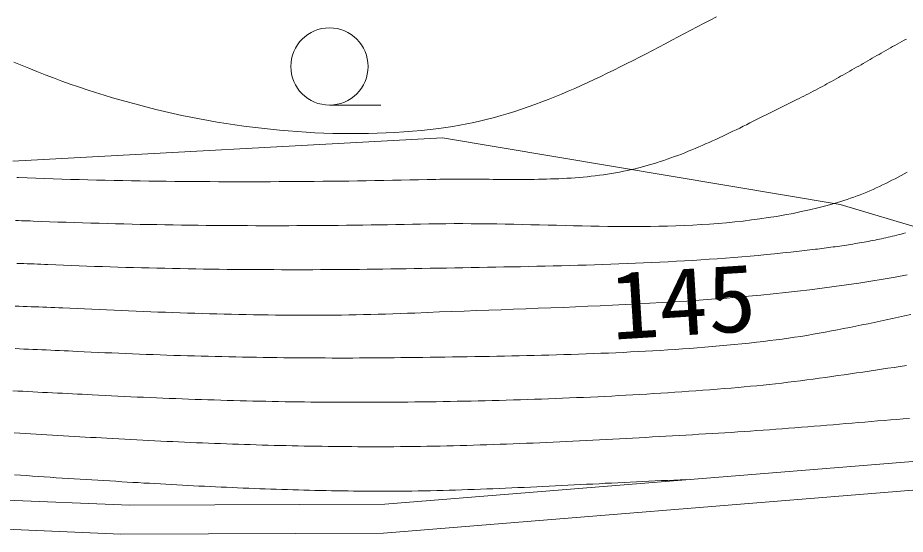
# Model space of a CAD drawing. Units: millimetres, scale not verified. Extents: x 40000 to 680000, y 20000 to 380000.
# Drawn here: x 168252 to 185487, y 280484 to 290516 of the extents above; entities that cross this region are included whole.
import ezdxf
from ezdxf.enums import TextEntityAlignment as Align

# ---------------------------------------------------------------- set-up
doc = ezdxf.new("R2010")
doc.units = ezdxf.units.MM
doc.header["$LTSCALE"] = 1000
doc.layers.add('M-BGD', color=7, linetype='Continuous', lineweight=13)
doc.styles.add('ＭＳ ゴシック', font='')
doc.styles.get('ＭＳ ゴシック').set_extended_font_data('MS Gothic')

msp = doc.modelspace()

# ---------------------------------------------------------------- linework, layer by layer
at = {"layer": 'M-BGD'}
for p, q in [((174305, 288819), (175305, 288819)), ((176498, 288183), (168154, 287733)), ((184226, 286886), (176498, 288183)), ((188551, 285601), (184226, 286886)), ((187401, 282043), (175380, 281071)), ((175354, 280504), (187272, 281474)), ((170426, 281048), (164576, 281290)), ((175380, 281071), (170426, 281048)), ((170254, 280484), (164407, 280737)), ((175354, 280504), (170254, 280484))]:
    msp.add_line(p, q, dxfattribs=at)
for points in [[(168174, 289656), (168307, 289599), (168465, 289534), (168624, 289470), (168785, 289407), (168946, 289346), (169107, 289287), (169270, 289229), (169433, 289173), (169597, 289118), (169762, 289065), (169927, 289013), (170093, 288963), (170260, 288914), (170427, 288867), (170595, 288822), (170763, 288778), (170932, 288736), (171101, 288696), (171271, 288657), (171441, 288620), (171611, 288585), (171782, 288552), (171953, 288520), (172125, 288490), (172297, 288462), (172469, 288436), (172641, 288411), (172813, 288389), (172986, 288368), (173159, 288349), (173332, 288332), (173504, 288317), (173677, 288304), (173850, 288292), (174023, 288283), (174196, 288276), (174369, 288270), (174542, 288267), (174715, 288265), (174888, 288266), (175060, 288269), (175232, 288273), (175404, 288280), (175576, 288289), (175748, 288300), (175919, 288313), (176090, 288329), (176260, 288346), (176430, 288366), (176567, 288384), (176704, 288404), (176840, 288428), (176975, 288453), (177109, 288482), (177243, 288512), (177377, 288545), (177510, 288580), (177642, 288617), (177774, 288656), (177905, 288698), (178036, 288741), (178166, 288785), (178296, 288832), (178426, 288880), (178555, 288930), (178684, 288982), (178812, 289034), (178940, 289088), (179068, 289144), (179195, 289201), (179322, 289258), (179448, 289317), (179575, 289377), (179701, 289438), (179827, 289499), (179953, 289562), (180078, 289624), (180203, 289688), (180328, 289752), (180453, 289817), (180578, 289882), (180702, 289947), (180827, 290012), (180951, 290078), (181076, 290143), (181200, 290209), (181324, 290275), (181448, 290340), (181572, 290405), (181697, 290470), (181821, 290534)], [(168235, 287411), (168264, 287410), (168432, 287404), (168601, 287398), (168770, 287392), (168939, 287387), (169108, 287382), (169277, 287377), (169445, 287372), (169614, 287368), (169783, 287364), (169952, 287360), (170121, 287357), (170290, 287353), (170459, 287350), (170628, 287347), (170796, 287345), (170965, 287342), (171134, 287340), (171303, 287338), (171472, 287337), (171641, 287335), (171810, 287334), (171979, 287333), (172148, 287332), (172317, 287332), (172486, 287331), (172655, 287331), (172824, 287331), (172993, 287332), (173162, 287332), (173331, 287333), (173500, 287334), (173668, 287335), (173837, 287336), (174006, 287338), (174175, 287339), (174344, 287341), (174513, 287343), (174682, 287345), (174851, 287348), (175020, 287350), (175189, 287353), (175358, 287356), (175527, 287359), (175696, 287362), (175864, 287365), (176033, 287369), (176202, 287372), (176371, 287376), (176450, 287378), (176530, 287379), (176609, 287380), (176688, 287381), (176768, 287381), (176847, 287381), (176927, 287381), (177007, 287381), (177086, 287380), (177166, 287380), (177246, 287379), (177325, 287379), (177405, 287378), (177485, 287377), (177565, 287376), (177644, 287376), (177724, 287375), (177804, 287375), (177884, 287374), (177963, 287374), (178043, 287375), (178123, 287375), (178202, 287375), (178282, 287376), (178362, 287378), (178441, 287379), (178521, 287381), (178600, 287384), (178679, 287387), (178759, 287390), (178838, 287394), (178917, 287398), (178996, 287403), (179075, 287409), (179154, 287415), (179233, 287422), (179311, 287429), (179390, 287438), (179468, 287447), (179547, 287457), (179625, 287467), (179703, 287479), (179781, 287491), (179859, 287504), (179937, 287519), (180014, 287534), (180092, 287550), (180169, 287567), (180240, 287584), (180310, 287601), (180381, 287620), (180451, 287639), (180520, 287659), (180590, 287679), (180659, 287701), (180728, 287723), (180797, 287746), (180866, 287769), (180934, 287793), (181003, 287818), (181071, 287843), (181139, 287869), (181207, 287895), (181274, 287922), (181342, 287950), (181409, 287978), (181476, 288006), (181543, 288035), (181610, 288064), (181676, 288094), (181743, 288124), (181809, 288154), (181876, 288185), (181942, 288216), (182008, 288247), (182074, 288279), (182140, 288310), (182206, 288342), (182272, 288374), (182337, 288407), (182403, 288439), (182469, 288472), (182534, 288504), (182600, 288537), (182665, 288570), (182730, 288603), (182796, 288636), (182861, 288669), (182926, 288701), (182992, 288734), (183057, 288767), (183122, 288799), (183188, 288832), (183253, 288864), (183318, 288896), (183384, 288928), (183429, 288950), (183474, 288973), (183520, 288995), (183565, 289018), (183610, 289041), (183655, 289064), (183700, 289088), (183744, 289111), (183789, 289135), (183834, 289158), (183878, 289182), (183923, 289206), (183967, 289231), (184011, 289255), (184056, 289279), (184100, 289304), (184144, 289328), (184188, 289353), (184232, 289378), (184276, 289403), (184320, 289428), (184364, 289453), (184408, 289478), (184452, 289503), (184496, 289528), (184540, 289553), (184584, 289578), (184628, 289603), (184672, 289629), (184715, 289654), (184759, 289679), (184803, 289704), (184847, 289730), (184891, 289755), (184935, 289780), (184978, 289805), (185022, 289830), (185066, 289856), (185110, 289881), (185154, 289906), (185198, 289931), (185242, 289955), (185286, 289980), (185331, 290005), (185375, 290029), (185419, 290054), (185463, 290078), (185508, 290103)], [(168207, 286578), (168264, 286576), (168322, 286574), (168379, 286573), (168436, 286571), (168493, 286569), (168550, 286567), (168710, 286560), (168870, 286554), (169030, 286548), (169190, 286543), (169350, 286537), (169510, 286532), (169670, 286527), (169830, 286523), (169991, 286518), (170151, 286514), (170311, 286510), (170471, 286506), (170631, 286503), (170791, 286500), (170951, 286497), (171111, 286494), (171271, 286491), (171431, 286489), (171591, 286487), (171752, 286485), (171912, 286483), (172072, 286482), (172232, 286480), (172392, 286479), (172552, 286478), (172712, 286478), (172873, 286477), (173033, 286477), (173193, 286477), (173353, 286477), (173513, 286477), (173673, 286478), (173833, 286479), (173994, 286480), (174154, 286481), (174314, 286482), (174474, 286483), (174634, 286485), (174794, 286487), (174954, 286489), (175114, 286491), (175275, 286493), (175435, 286496), (175595, 286499), (175755, 286502), (175915, 286505), (176075, 286508), (176235, 286511), (176399, 286514), (176564, 286516), (176728, 286517), (176893, 286517), (177058, 286516), (177223, 286515), (177389, 286513), (177554, 286510), (177720, 286507), (177885, 286504), (178051, 286500), (178217, 286496), (178383, 286492), (178549, 286488), (178715, 286484), (178881, 286480), (179046, 286476), (179212, 286472), (179378, 286469), (179544, 286466), (179710, 286464), (179876, 286463), (180041, 286462), (180207, 286462), (180372, 286462), (180537, 286464), (180702, 286467), (180867, 286471), (181032, 286476), (181196, 286482), (181360, 286489), (181524, 286499), (181688, 286509), (181852, 286521), (182015, 286535), (182178, 286551), (182340, 286568), (182503, 286588), (182664, 286609), (182826, 286633), (182987, 286658), (183148, 286686), (183308, 286717), (183468, 286750), (183628, 286785), (183787, 286823), (183946, 286863), (184104, 286907), (184169, 286925), (184233, 286945), (184297, 286965), (184361, 286987), (184425, 287009), (184488, 287031), (184551, 287055), (184614, 287079), (184677, 287104), (184739, 287130), (184801, 287156), (184863, 287183), (184924, 287211), (184986, 287239), (185047, 287268), (185108, 287297), (185168, 287327), (185229, 287358), (185289, 287389), (185349, 287421), (185408, 287453), (185468, 287486), (185527, 287519)], [(168234, 285743), (168301, 285742), (168368, 285740), (168435, 285738), (168502, 285735), (168569, 285733), (168636, 285731), (168703, 285728), (168770, 285726), (168837, 285723), (168988, 285716), (169139, 285710), (169291, 285704), (169442, 285698), (169593, 285693), (169744, 285687), (169895, 285682), (170047, 285677), (170198, 285673), (170349, 285668), (170500, 285664), (170652, 285660), (170803, 285656), (170954, 285652), (171106, 285649), (171257, 285646), (171408, 285643), (171559, 285640), (171711, 285637), (171862, 285635), (172013, 285633), (172165, 285631), (172316, 285629), (172467, 285628), (172619, 285626), (172770, 285625), (172921, 285624), (173073, 285623), (173224, 285623), (173375, 285622), (173527, 285622), (173678, 285622), (173829, 285622), (173981, 285622), (174132, 285623), (174283, 285624), (174435, 285625), (174586, 285626), (174737, 285627), (174889, 285628), (175040, 285630), (175191, 285632), (175343, 285634), (175494, 285636), (175645, 285638), (175796, 285641), (175948, 285643), (176099, 285646), (176258, 285649), (176418, 285652), (176577, 285655), (176737, 285658), (176896, 285660), (177056, 285663), (177215, 285666), (177375, 285669), (177534, 285672), (177694, 285675), (177853, 285678), (178013, 285681), (178172, 285684), (178332, 285688), (178491, 285691), (178651, 285695), (178811, 285699), (178970, 285703), (179130, 285708), (179289, 285712), (179449, 285717), (179608, 285723), (179767, 285728), (179927, 285734), (180086, 285740), (180246, 285747), (180405, 285754), (180564, 285761), (180724, 285769), (180883, 285777), (181042, 285786), (181201, 285795), (181360, 285804), (181519, 285815), (181678, 285825), (181837, 285836), (181996, 285848), (182155, 285860), (182314, 285873), (182473, 285887), (182632, 285901), (182790, 285916), (182949, 285931), (183107, 285947), (183266, 285964), (183424, 285982), (183583, 286000), (183741, 286019), (183784, 286024), (183827, 286030), (183870, 286035), (183913, 286041), (183956, 286046), (183999, 286052), (184042, 286058), (184085, 286064), (184128, 286069), (184171, 286075), (184214, 286082), (184257, 286088), (184300, 286094), (184343, 286101), (184386, 286107), (184429, 286114), (184472, 286121), (184515, 286128), (184558, 286135), (184601, 286142), (184644, 286150), (184687, 286157), (184729, 286165), (184772, 286173), (184815, 286181), (184857, 286189), (184900, 286198), (184943, 286206), (184985, 286215), (185028, 286224), (185070, 286233), (185112, 286242), (185155, 286252), (185197, 286262), (185239, 286272), (185281, 286282), (185324, 286293), (185366, 286303), (185408, 286314), (185449, 286325), (185491, 286337)], [(168202, 284915), (168279, 284912), (168356, 284909), (168433, 284907), (168510, 284904), (168587, 284901), (168663, 284898), (168740, 284895), (168817, 284892), (168894, 284889), (168970, 284886), (169047, 284883), (169124, 284879), (169266, 284873), (169409, 284866), (169551, 284860), (169693, 284853), (169836, 284847), (169978, 284841), (170121, 284834), (170263, 284828), (170405, 284822), (170548, 284816), (170690, 284811), (170833, 284805), (170975, 284800), (171118, 284795), (171260, 284789), (171403, 284785), (171546, 284780), (171688, 284775), (171831, 284771), (171973, 284767), (172116, 284763), (172258, 284759), (172401, 284756), (172543, 284753), (172686, 284750), (172828, 284748), (172971, 284745), (173113, 284743), (173256, 284742), (173399, 284740), (173541, 284739), (173684, 284739), (173826, 284738), (173969, 284738), (174111, 284739), (174254, 284739), (174396, 284740), (174539, 284742), (174681, 284744), (174824, 284746), (174966, 284749), (175109, 284752), (175251, 284756), (175393, 284760), (175536, 284764), (175678, 284769), (175821, 284775), (175963, 284781), (176202, 284791), (176441, 284801), (176681, 284810), (176921, 284820), (177160, 284829), (177400, 284837), (177641, 284846), (177881, 284855), (178121, 284864), (178361, 284873), (178602, 284882), (178842, 284891), (179083, 284901), (179323, 284911), (179564, 284922), (179804, 284933), (180045, 284944), (180285, 284957), (180525, 284970), (180765, 284983), (181005, 284998), (181245, 285013), (181485, 285030), (181725, 285047), (181964, 285066), (182204, 285086), (182443, 285107), (182682, 285129), (182920, 285152), (183159, 285178), (183397, 285204), (183635, 285232), (183872, 285262), (184109, 285293), (184346, 285327), (184583, 285362), (184819, 285398), (185055, 285437), (185290, 285478), (185525, 285521)], [(168199, 284090), (168286, 284086), (168372, 284082), (168459, 284078), (168545, 284074), (168632, 284071), (168719, 284067), (168805, 284063), (168892, 284059), (168978, 284056), (169065, 284052), (169151, 284048), (169238, 284044), (169324, 284040), (169411, 284036), (169544, 284029), (169678, 284023), (169811, 284017), (169945, 284010), (170078, 284005), (170212, 283999), (170346, 283993), (170479, 283988), (170613, 283983), (170746, 283978), (170880, 283973), (171014, 283968), (171147, 283964), (171281, 283959), (171415, 283955), (171548, 283951), (171682, 283947), (171816, 283944), (171949, 283940), (172083, 283937), (172217, 283934), (172350, 283931), (172484, 283928), (172618, 283925), (172752, 283923), (172885, 283921), (173019, 283918), (173153, 283917), (173286, 283915), (173420, 283913), (173554, 283912), (173688, 283911), (173821, 283910), (173955, 283909), (174089, 283908), (174222, 283908), (174356, 283907), (174490, 283907), (174624, 283907), (174757, 283907), (174891, 283908), (175025, 283908), (175158, 283909), (175292, 283910), (175426, 283911), (175560, 283913), (175693, 283914), (175827, 283916), (175971, 283918), (176115, 283920), (176259, 283921), (176404, 283923), (176548, 283925), (176692, 283927), (176836, 283929), (176981, 283932), (177125, 283934), (177269, 283936), (177413, 283939), (177558, 283941), (177702, 283944), (177846, 283947), (177991, 283950), (178135, 283953), (178279, 283956), (178423, 283960), (178568, 283964), (178712, 283968), (178856, 283972), (179000, 283977), (179144, 283981), (179289, 283987), (179433, 283992), (179577, 283998), (179721, 284004), (179865, 284010), (180009, 284017), (180153, 284024), (180297, 284031), (180441, 284039), (180585, 284048), (180729, 284056), (180873, 284065), (181017, 284075), (181161, 284085), (181304, 284095), (181448, 284106), (181592, 284118), (181735, 284130), (181879, 284142), (182023, 284156), (182166, 284169), (182310, 284183), (182453, 284198), (182596, 284213), (182740, 284229), (182859, 284244), (182979, 284259), (183099, 284275), (183219, 284292), (183338, 284309), (183457, 284328), (183577, 284347), (183696, 284367), (183815, 284388), (183934, 284410), (184052, 284432), (184171, 284454), (184290, 284477), (184409, 284501), (184527, 284524), (184646, 284549), (184764, 284573), (184882, 284598), (185001, 284623), (185119, 284649), (185237, 284674), (185356, 284700), (185474, 284726), (185592, 284752)], [(168157, 283271), (168254, 283265), (168350, 283260), (168446, 283255), (168542, 283250), (168639, 283245), (168735, 283240), (168831, 283236), (168928, 283231), (169024, 283226), (169120, 283221), (169216, 283216), (169313, 283212), (169409, 283207), (169505, 283202), (169601, 283197), (169697, 283192), (169822, 283185), (169947, 283179), (170072, 283173), (170196, 283167), (170321, 283161), (170446, 283155), (170571, 283149), (170695, 283144), (170820, 283138), (170945, 283133), (171070, 283128), (171195, 283123), (171320, 283118), (171444, 283113), (171569, 283109), (171694, 283104), (171819, 283100), (171944, 283096), (172069, 283092), (172194, 283088), (172318, 283084), (172443, 283081), (172568, 283078), (172693, 283074), (172818, 283071), (172943, 283069), (173068, 283066), (173193, 283063), (173318, 283061), (173443, 283059), (173567, 283057), (173692, 283055), (173817, 283053), (173942, 283052), (174067, 283051), (174192, 283050), (174317, 283049), (174442, 283048), (174567, 283047), (174692, 283047), (174817, 283047), (174941, 283047), (175066, 283047), (175191, 283047), (175316, 283048), (175441, 283049), (175566, 283049), (175691, 283051), (175827, 283052), (175964, 283054), (176101, 283055), (176237, 283057), (176374, 283059), (176510, 283061), (176647, 283064), (176783, 283066), (176920, 283069), (177056, 283072), (177193, 283075), (177330, 283078), (177466, 283081), (177603, 283085), (177739, 283089), (177876, 283093), (178012, 283097), (178149, 283101), (178285, 283106), (178422, 283110), (178558, 283115), (178695, 283120), (178831, 283126), (178968, 283131), (179104, 283137), (179241, 283143), (179377, 283149), (179514, 283155), (179650, 283162), (179786, 283169), (179923, 283176), (180059, 283183), (180196, 283191), (180332, 283199), (180468, 283207), (180605, 283215), (180741, 283224), (180877, 283232), (181013, 283241), (181150, 283251), (181286, 283260), (181422, 283270), (181558, 283280), (181694, 283290), (181831, 283301), (181967, 283312), (182103, 283323), (182239, 283335), (182361, 283345), (182482, 283357), (182604, 283369), (182725, 283381), (182847, 283394), (182968, 283407), (183090, 283421), (183211, 283436), (183332, 283451), (183454, 283466), (183575, 283482), (183696, 283498), (183817, 283514), (183938, 283531), (184059, 283547), (184180, 283565), (184301, 283582), (184422, 283599), (184543, 283617), (184664, 283635), (184785, 283653), (184906, 283671), (185027, 283689), (185148, 283707), (185269, 283725), (185390, 283743), (185511, 283761)], [(168183, 282452), (168289, 282446), (168395, 282439), (168501, 282433), (168607, 282426), (168713, 282420), (168819, 282414), (168925, 282408), (169031, 282402), (169137, 282396), (169243, 282390), (169348, 282384), (169454, 282378), (169560, 282372), (169666, 282366), (169772, 282360), (169878, 282354), (169984, 282348), (170100, 282342), (170216, 282336), (170332, 282329), (170448, 282323), (170564, 282317), (170680, 282311), (170796, 282305), (170912, 282299), (171028, 282294), (171144, 282288), (171260, 282283), (171376, 282278), (171492, 282272), (171608, 282267), (171724, 282262), (171840, 282257), (171956, 282253), (172072, 282248), (172188, 282244), (172304, 282240), (172420, 282235), (172536, 282231), (172652, 282228), (172768, 282224), (172884, 282220), (173001, 282217), (173117, 282214), (173233, 282210), (173349, 282208), (173465, 282205), (173581, 282202), (173697, 282200), (173813, 282197), (173929, 282195), (174045, 282193), (174162, 282192), (174278, 282190), (174394, 282189), (174510, 282188), (174626, 282187), (174742, 282186), (174858, 282185), (174974, 282185), (175090, 282184), (175207, 282184), (175323, 282185), (175439, 282185), (175555, 282185), (175684, 282186), (175813, 282188), (175942, 282189), (176071, 282191), (176199, 282193), (176328, 282195), (176457, 282198), (176586, 282200), (176715, 282203), (176844, 282207), (176973, 282210), (177102, 282214), (177231, 282218), (177359, 282222), (177488, 282226), (177617, 282231), (177746, 282235), (177875, 282240), (178004, 282245), (178132, 282250), (178261, 282256), (178390, 282261), (178519, 282267), (178648, 282273), (178777, 282279), (178905, 282285), (179034, 282291), (179163, 282298), (179292, 282304), (179421, 282311), (179549, 282317), (179678, 282324), (179807, 282331), (179936, 282338), (180065, 282345), (180193, 282352), (180322, 282359), (180451, 282366), (180580, 282373), (180708, 282381), (180837, 282388), (180966, 282395), (181095, 282403), (181223, 282410), (181352, 282418), (181481, 282425), (181609, 282432), (181738, 282440), (181862, 282447), (181986, 282455), (182109, 282462), (182233, 282470), (182357, 282479), (182480, 282487), (182604, 282496), (182727, 282505), (182851, 282514), (182975, 282523), (183098, 282532), (183222, 282542), (183345, 282552), (183469, 282561), (183592, 282571), (183716, 282581), (183839, 282591), (183963, 282602), (184087, 282612), (184210, 282622), (184334, 282632), (184457, 282643), (184581, 282653), (184704, 282663), (184828, 282674), (184951, 282684), (185075, 282694), (185198, 282704), (185322, 282714), (185445, 282724), (185569, 282734)], [(168189, 281639), (168305, 281630), (168421, 281622), (168536, 281614), (168652, 281606), (168767, 281599), (168883, 281591), (168999, 281583), (169114, 281576), (169230, 281569), (169346, 281561), (169461, 281554), (169577, 281547), (169693, 281540), (169808, 281533), (169924, 281526), (170040, 281519), (170155, 281512), (170271, 281505), (170378, 281498), (170485, 281492), (170592, 281486), (170699, 281479), (170807, 281473), (170914, 281467), (171021, 281461), (171128, 281455), (171235, 281449), (171342, 281444), (171450, 281438), (171557, 281432), (171664, 281427), (171771, 281421), (171878, 281416), (171986, 281411), (172093, 281406), (172200, 281401), (172307, 281396), (172415, 281391), (172522, 281386), (172629, 281382), (172736, 281377), (172844, 281373), (172951, 281369), (173058, 281365), (173165, 281361), (173273, 281358), (173380, 281354), (173487, 281351), (173595, 281347), (173702, 281344), (173809, 281341), (173916, 281339), (174024, 281336), (174131, 281334), (174238, 281332), (174346, 281330), (174453, 281328), (174560, 281326), (174668, 281325), (174775, 281323), (174882, 281322), (174990, 281322), (175097, 281321), (175204, 281321), (175311, 281320), (175419, 281320), (175540, 281321), (175661, 281321), (175783, 281323), (175904, 281324), (176025, 281326), (176147, 281328), (176268, 281330), (176389, 281333), (176510, 281336), (176632, 281339), (176753, 281342), (176874, 281346), (176995, 281350), (177117, 281354), (177238, 281359), (177359, 281363), (177480, 281368), (177601, 281373), (177723, 281378), (177844, 281383), (177965, 281389), (178086, 281394), (178208, 281400), (178329, 281406), (178450, 281411), (178571, 281417), (178692, 281423), (178814, 281429), (178935, 281436), (179056, 281442), (179177, 281448), (179298, 281454), (179419, 281460), (179541, 281466), (179662, 281473), (179783, 281479), (179904, 281485), (180025, 281491), (180147, 281497), (180268, 281503), (180389, 281508), (180510, 281514), (180631, 281519), (180753, 281525), (180874, 281530), (180995, 281535), (181116, 281540), (181238, 281545)]]:
    msp.add_lwpolyline(points, dxfattribs=at)
msp.add_circle((174305, 289569), 750, dxfattribs=at)

# ---------------------------------------------------------------- texts
at = {"layer": 'M-BGD', "style": 'ＭＳ ゴシック', "width": 1.05}
msp.add_text('145', height=1320, rotation=3.525, dxfattribs=at).set_placement((181170, 285008), align=Align.MIDDLE_CENTER)

doc.saveas('drawing.dxf')
